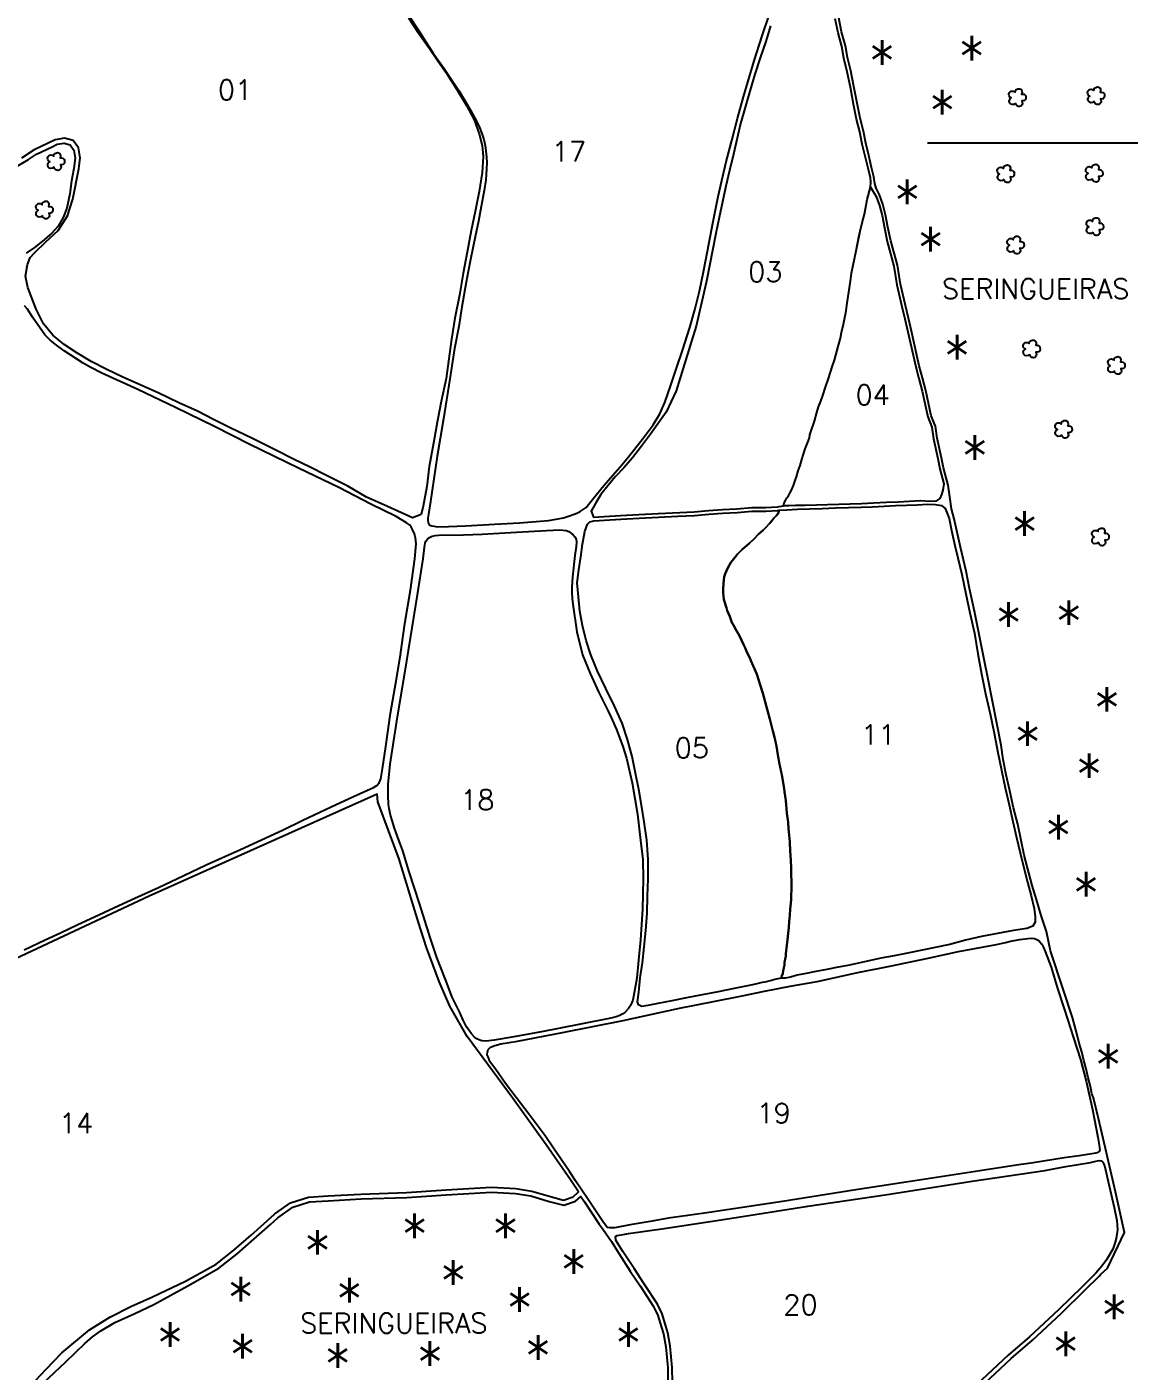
# Model space of a CAD drawing. Extents: x 755862 to 758487, y 7817271 to 7820983.
# Drawn here: x 756760 to 757657, y 7818800 to 7819894 of the extents above; entities that cross this region are included whole.
import ezdxf
from ezdxf.enums import TextEntityAlignment as Align

# ---------------------------------------------------------------- set-up
doc = ezdxf.new("R2010")
doc.units = 0
doc.header["$MEASUREMENT"] = 0
doc.linetypes.add('CONTINUO', pattern=[0])
for name, color, linetype in [('0114000282', 1, 'Continuous'), ('0114000282014', 5, 'Continuous'), ('0114000282017', 5, 'Continuous'), ('0114000282018', 5, 'Continuous'), ('0114000282019', 5, 'Continuous'), ('_SIMBOLO ARVORE', 118, 'Continuous'), ('_SIMBOLO SERINGUEIRAS', 118, 'Continuous'), ('MALHA', 8, 'Continuous'), ('TEXTO', 7, 'Continuous'), ('TEXTO_NUN_TAL', 7, 'Continuous')]:
    doc.layers.add(name, color=color, linetype=linetype)
for name, color, linetype, lineweight in [('0114000282001', 5, 'Continuous', 25), ('0114000282003', 5, 'Continuous', 25), ('0114000282004', 5, 'Continuous', 25), ('0114000282005', 5, 'Continuous', 25), ('0114000282006', 5, 'Continuous', 25), ('0114000282011', 5, 'Continuous', 25), ('0114000282020', 5, 'Continuous', 25), ('TEXTO_DIVERSOS', 7, 'Continuous', 5)]:
    doc.layers.add(name, color=color, linetype=linetype, lineweight=lineweight)
doc.styles.add('Simplex', font='simplex.shx')

msp = doc.modelspace()

# ---------------------------------------------------------------- linework, layer by layer
at = {"layer": '0114000282'}
for points in [[(757535.1, 7818786.3), (757560.7, 7818810.5), (757578.2, 7818825.3), (757601.8, 7818847.4), (757621, 7818866.3), (757632.4, 7818877.4), (757633.7, 7818879), (757639.3, 7818884.1), (757653.1, 7818912.9), (757645.8, 7818946.1), (757638.4, 7818978), (757631.9, 7819005.8), (757627.7, 7819022.5), (757626.4, 7819025.8), (757625.3, 7819031.8), (757623.5, 7819038.9), (757621.8, 7819046.1), (757620, 7819053), (757618.3, 7819060.1), (757616.1, 7819067.2), (757614.5, 7819073.9), (757612.7, 7819081), (757610.6, 7819087.9), (757603, 7819111.1), (757592.9, 7819142.4), (757589.5, 7819157.9), (757585.2, 7819170.9), (757581.4, 7819184.1), (757578, 7819195.4), (757571.4, 7819220.2), (757568.8, 7819232.1), (757566.2, 7819245.5), (757562.7, 7819258.7), (757559.7, 7819272.4), (757556.6, 7819285.6), (757554.2, 7819297.9), (757552.5, 7819309.6), (757542, 7819363.4), (757538.8, 7819379.3), (757531, 7819418.8), (757526.9, 7819437.3), (757524.2, 7819451.4), (757519.5, 7819470.9), (757514.5, 7819494), (757514.5, 7819494), (757512.2, 7819502.1), (757510.8, 7819511.7), (757510.8, 7819511.7), (757509.5, 7819521.4), (757507.8, 7819527.3), (757505.6, 7819535.3), (757504, 7819543.5), (757500.6, 7819559.6), (757499.2, 7819569.3), (757495.7, 7819577.8), (757491.2, 7819598.4), (757488.6, 7819608.7), (757486, 7819618.3), (757479.6, 7819646.7), (757477.2, 7819657.3), (757474.7, 7819667.4), (757470.6, 7819684.8), (757468.2, 7819700.2), (757462.8, 7819720.2), (757460.5, 7819731.2), (757458.6, 7819741.4), (757456.4, 7819749.9), (757453.5, 7819757.5), (757450.8, 7819763), (757449.8, 7819766.9), (757449.1, 7819772.1), (757447.2, 7819779.9), (757444.8, 7819789.7), (757442.5, 7819799.5), (757440.5, 7819809.5), (757438, 7819819.9), (757435.4, 7819832.1), (757432.8, 7819845.8), (757430.3, 7819858.5), (757427.6, 7819869.4), (757425.9, 7819878.9), (757422.8, 7819890.2), (757420.4, 7819901.6)], [(756751.8, 7819780.9), (756760.9, 7819786.3), (756767.6, 7819790.7), (756780.3, 7819796.6), (756784.4, 7819798.7), (756790, 7819799.6), (756794.9, 7819798.3), (756798, 7819794), (756798, 7819794), (756798.9, 7819787.4), (756797.9, 7819778.9), (756795.9, 7819769), (756794.5, 7819758.5), (756792.1, 7819746.6), (756789.1, 7819739.2), (756785.2, 7819732.1), (756779.6, 7819726.1), (756772.4, 7819719.9), (756765.9, 7819714.8), (756759.2, 7819710.1)], [(756773.4, 7818790.9), (756791, 7818807.5), (756799.4, 7818815.7), (756806.7, 7818822.7), (756813.2, 7818828.2), (756819.8, 7818833), (756831.2, 7818839.9), (756847.5, 7818847.2), (756862.9, 7818854.3), (756890.6, 7818869.7), (756915.9, 7818883.9), (756930.8, 7818895.6), (756958, 7818919.5), (756964, 7818924.9), (756976.2, 7818933.7), (756989.7, 7818937.9), (757005, 7818938.8), (757031.8, 7818940.3), (757068.8, 7818941.5), (757101, 7818943.8), (757137.7, 7818945.9), (757157.3, 7818944.9), (757169.7, 7818942.9), (757184.7, 7818938.3), (757196.7, 7818935.3), (757206.3, 7818938.6), (757210.5, 7818942.4), (757213.5, 7818938), (757225.4, 7818919.9), (757228.8, 7818915.4), (757235.6, 7818905.6), (757237.6, 7818902.1), (757241.7, 7818895.6), (757250.8, 7818881.6), (757258.9, 7818869.5), (757269.7, 7818852.9), (757273.2, 7818845.6), (757276.2, 7818835.7), (757277.7, 7818830.5), (757279.6, 7818820), (757281.2, 7818802.9), (757281.4, 7818791)]]:
    msp.add_lwpolyline(points, dxfattribs=at)
at = {"layer": '0114000282001', "flags": 128}
msp.add_lwpolyline([(757070.3, 7819901.6), (757077.2, 7819890.7), (757087.4, 7819876.6), (757094.1, 7819866.7), (757101.1, 7819856.5), (757109.5, 7819843.4), (757117.5, 7819830.3), (757123.6, 7819818.6), (757127.9, 7819807.2), (757130.3, 7819797.8), (757131.1, 7819788.8), (757130.2, 7819775.8), (757127.7, 7819760.2), (757124.6, 7819744.1), (757121.4, 7819728.6), (757117.9, 7819711), (757114.8, 7819693.9), (757111.9, 7819675.8), (757108, 7819657.1), (757105.2, 7819640), (757102.9, 7819622.1), (757100.9, 7819608), (757096.9, 7819589.3), (757094, 7819573.8), (757090.7, 7819555.4), (757087.2, 7819536.5), (757085.1, 7819520.1), (757082.3, 7819504.2), (757080.7, 7819497.4), (757073.4, 7819494.7), (757064.6, 7819498.7), (757050.2, 7819505.2), (757036.2, 7819511.6), (757020.8, 7819520.5), (757003.1, 7819529.4), (756990.1, 7819535.8), (756977.1, 7819542.1), (756961.1, 7819550.4), (756943.3, 7819559.2), (756925.1, 7819568), (756911.5, 7819574.8), (756898.4, 7819581.4), (756883.2, 7819588.4), (756866.6, 7819596.3), (756837.7, 7819609.2), (756824.6, 7819615.3), (756812, 7819622), (756800.4, 7819628.9), (756790, 7819635.8), (756780.7, 7819643.3), (756773.3, 7819652.6), (756767.3, 7819664.5), (756760.5, 7819682.1), (756758.6, 7819691.3), (756760.3, 7819700.9), (756762.4, 7819706.6), (756766, 7819710.6), (756775, 7819719.2), (756785.2, 7819728.6), (756792.7, 7819740.5), (756797, 7819754.1), (756802, 7819778.7), (756802.9, 7819787.6), (756801.7, 7819795.8), (756797.4, 7819801.7), (756790.2, 7819803.8), (756782.8, 7819802.4), (756765.6, 7819794.1), (756755.2, 7819787.5)], dxfattribs=at)
at = {"layer": '0114000282003'}
msp.add_lwpolyline([(757365, 7819895.2), (757361, 7819882.5), (757356.5, 7819869.2), (757352.2, 7819855.7), (757348.1, 7819842), (757340.6, 7819815.7), (757334.8, 7819790.6), (757331.5, 7819777.5), (757328.5, 7819764.6), (757323, 7819739.2), (757320.4, 7819726.2), (757312.9, 7819687.2), (757304.4, 7819650.7), (757300.5, 7819638.4), (757288, 7819598.1), (757280, 7819580.8), (757267.2, 7819562.7), (757259.8, 7819553.1), (757252.6, 7819543.5), (757245.5, 7819535.5), (757238.6, 7819528.1), (757232.5, 7819520.7), (757226.9, 7819513.7), (757222.6, 7819506.8), (757218.8, 7819500), (757220.7, 7819495.1), (757229.6, 7819495.8), (757242.8, 7819496.6), (757257.7, 7819497.5), (757273.5, 7819498.3), (757302.8, 7819499.7), (757314.4, 7819500.6), (757325.7, 7819501.5), (757337.6, 7819502.1), (757349.7, 7819503), (757361.1, 7819503.2), (757370.3, 7819503.7), (757375.4, 7819504.4), (757375.9, 7819506.8), (757377.1, 7819508.8), (757378.2, 7819511), (757379.5, 7819512.5), (757380.7, 7819514.7), (757381.7, 7819516.7), (757383.6, 7819521), (757385.3, 7819525.8), (757386.1, 7819528.1), (757387.4, 7819532.9), (757389, 7819537.4), (757390.3, 7819542.1), (757391.8, 7819546.6), (757393.2, 7819550.9), (757395.8, 7819557.7), (757396.6, 7819559.9), (757397, 7819562.2), (757397.6, 7819564.6), (757400.6, 7819573.5), (757402.6, 7819580.4), (757403.9, 7819584.9), (757405.9, 7819589.6), (757407.6, 7819594.2), (757409.7, 7819601), (757412, 7819608.2), (757415.3, 7819618.5), (757416.9, 7819623), (757420, 7819634.2), (757421.9, 7819640.8), (757422.8, 7819645.5), (757424.4, 7819652.3), (757425.8, 7819659.2), (757426.1, 7819661.6), (757427.5, 7819671.3), (757430, 7819687.2), (757430.9, 7819693.9), (757432.2, 7819700.4), (757434.6, 7819712), (757437.9, 7819728), (757439.5, 7819734.9), (757441.3, 7819741.9), (757442.7, 7819749.1), (757443.6, 7819753.9), (757446.4, 7819763.7), (757446.6, 7819768.1), (757446.2, 7819771.5), (757444.3, 7819779.2), (757441.9, 7819789), (757439.6, 7819798.8), (757437.6, 7819808.8), (757435, 7819819.2), (757432.5, 7819831.5), (757429.9, 7819845.3), (757427.4, 7819857.8), (757424.7, 7819868.8), (757423, 7819878.2), (757419.9, 7819889.5), (757417.5, 7819900.8)], dxfattribs=at)
at = {"layer": '0114000282004'}
msp.add_lwpolyline([(757446.4, 7819763.7), (757450.8, 7819756.3), (757453.6, 7819749), (757455.7, 7819740.7), (757457.6, 7819730.6), (757459.9, 7819719.5), (757465.2, 7819699.5), (757467.6, 7819684.3), (757471.8, 7819666.7), (757474.3, 7819656.6), (757476.7, 7819646.1), (757483.1, 7819617.6), (757485.7, 7819608), (757488.3, 7819597.7), (757492.9, 7819576.9), (757496.3, 7819568.5), (757497.6, 7819559.1), (757501.1, 7819542.9), (757502.7, 7819534.6), (757504.9, 7819526.5), (757506.1, 7819522.3), (757505.2, 7819517.3), (757504, 7819513.6), (757502.7, 7819510.5), (757499.4, 7819508.2), (757494.4, 7819508), (757487.1, 7819508.4), (757477.8, 7819507.9), (757468.9, 7819507.5), (757459.2, 7819507.2), (757448.8, 7819506.5), (757439, 7819506.2), (757420.5, 7819505.5), (757411.3, 7819505.4), (757402.2, 7819505.1), (757393, 7819504.8), (757385.2, 7819504.6), (757379.7, 7819504.4), (757375.4, 7819504.4), (757375.9, 7819506.8), (757377.1, 7819508.8), (757378.2, 7819511), (757379.5, 7819512.5), (757380.7, 7819514.7), (757381.7, 7819516.7), (757383.6, 7819521), (757385.3, 7819525.8), (757386.1, 7819528.1), (757387.4, 7819532.9), (757389, 7819537.4), (757390.3, 7819542.1), (757391.8, 7819546.6), (757393.2, 7819550.9), (757395.8, 7819557.7), (757396.6, 7819559.9), (757397, 7819562.2), (757397.6, 7819564.6), (757400.6, 7819573.5), (757402.6, 7819580.4), (757403.9, 7819584.9), (757405.9, 7819589.6), (757407.6, 7819594.2), (757409.7, 7819601), (757412, 7819608.2), (757415.3, 7819618.5), (757416.9, 7819623), (757420, 7819634.2), (757421.9, 7819640.8), (757422.8, 7819645.5), (757424.4, 7819652.3), (757425.8, 7819659.2), (757426.1, 7819661.6), (757427.5, 7819671.3), (757428.6, 7819678.3), (757430, 7819687.2), (757430.9, 7819693.9), (757432.2, 7819700.4), (757434.6, 7819712), (757436.9, 7819723.3), (757437.9, 7819728), (757439.5, 7819734.9), (757441.3, 7819741.9), (757442.7, 7819749.1), (757443.6, 7819753.9)], close=True, dxfattribs=at)
at = {"layer": '0114000282005', "flags": 128}
msp.add_lwpolyline([(757257.7, 7819108.7), (757258.9, 7819120.4), (757260.8, 7819132.6), (757262.1, 7819145.4), (757263.3, 7819158.9), (757264.4, 7819172.9), (757264.7, 7819186.8), (757265.4, 7819201), (757265.2, 7819216.7), (757264.2, 7819232.3), (757262.2, 7819247.2), (757260, 7819260.9), (757257.8, 7819273.7), (757255.1, 7819286.8), (757252.2, 7819300.5), (757248.5, 7819314.2), (757244.2, 7819327.7), (757237.9, 7819341.3), (757230.9, 7819355.7), (757224.1, 7819370), (757218.7, 7819383.3), (757214.9, 7819394.9), (757212, 7819407.1), (757209.8, 7819418.8), (757208.5, 7819430.5), (757207.6, 7819441.7), (757209, 7819452.5), (757210.4, 7819463), (757211.9, 7819473.3), (757213.7, 7819483.6), (757216, 7819489.4), (757217.9, 7819491.4), (757221.2, 7819492.2), (757229.8, 7819492.8), (757243, 7819493.6), (757257.9, 7819494.5), (757273.7, 7819495.3), (757289.4, 7819496), (757303, 7819496.7), (757314.7, 7819497.6), (757325.9, 7819498.5), (757337.8, 7819499.1), (757349.8, 7819500), (757361.2, 7819500.2), (757370.5, 7819500.7), (757372, 7819500.8), (757372, 7819500.7), (757371.6, 7819500.1), (757371, 7819498.2), (757369.4, 7819496.2), (757367.6, 7819494.3), (757366, 7819492.2), (757364.3, 7819490.4), (757360.7, 7819486.6), (757359, 7819484.7), (757355.2, 7819481.4), (757351.7, 7819477.6), (757347.7, 7819474.1), (757341.7, 7819469), (757339.8, 7819467.1), (757338, 7819465), (757332.7, 7819458.4), (757330.3, 7819454.1), (757328, 7819449.2), (757327.3, 7819446.7), (757326.6, 7819441.4), (757326.3, 7819436.3), (757326.3, 7819433.7), (757326.9, 7819428.3), (757329.1, 7819421.4), (757329.6, 7819419.2), (757330.7, 7819416.8), (757331.7, 7819414.4), (757333.5, 7819409.6), (757334.8, 7819407.4), (757337, 7819403.2), (757339.4, 7819399.1), (757341.5, 7819394.6), (757343.3, 7819391), (757344.3, 7819388.9), (757346, 7819384.8), (757348.1, 7819380.8), (757348.9, 7819378.5), (757350.9, 7819374.2), (757353.7, 7819367.5), (757356.5, 7819358.7), (757358.6, 7819352.1), (757364.3, 7819330.8), (757366.7, 7819321.2), (757368.1, 7819316.2), (757369.8, 7819308.9), (757370.9, 7819301.8), (757372.3, 7819294.2), (757372.8, 7819291.8), (757374.4, 7819284.2), (757375.2, 7819279), (757376.1, 7819274.4), (757376.2, 7819271.8), (757377.3, 7819264.6), (757378.3, 7819254.4), (757379.2, 7819247), (757379.6, 7819241.9), (757379.9, 7819239.1), (757380.1, 7819236.3), (757380.6, 7819231.1), (757380.9, 7819223.1), (757381.2, 7819220.5), (757381.4, 7819215.3), (757381.6, 7819210.3), (757381.8, 7819205.2), (757381.8, 7819202.8), (757381.9, 7819200.4), (757382, 7819195.6), (757382, 7819193.4), (757381.8, 7819186.1), (757381.7, 7819183.7), (757381.3, 7819178.5), (757381, 7819176.1), (757380.7, 7819171.2), (757380.3, 7819168.6), (757380.1, 7819166.1), (757379.7, 7819161.2), (757379.6, 7819158.8), (757379.2, 7819156.3), (757378.9, 7819153.9), (757378.6, 7819151.5), (757378.2, 7819147), (757378, 7819144.5), (757377.7, 7819142.2), (757377.3, 7819139.8), (757377.3, 7819137.8), (757376.9, 7819135.4), (757376.4, 7819132.9), (757376.2, 7819130.9), (757375.8, 7819128.4), (757375.2, 7819125.9), (757374.8, 7819123.8), (757374, 7819121.9), (757373.9, 7819120.9), (757373.8, 7819120.1), (757372.1, 7819119.7), (757369.4, 7819119.1), (757365.6, 7819118.2), (757360.2, 7819116.9), (757358.1, 7819116.4), (757352.8, 7819115.2), (757348.9, 7819114.4), (757335.4, 7819111.5), (757322.2, 7819109), (757309.2, 7819106.5), (757296.6, 7819104), (757284.5, 7819101.6), (757273.1, 7819099.3), (757265, 7819097.7), (757260.2, 7819097.1), (757257.4, 7819098.3), (757256.7, 7819100.8)], close=True, dxfattribs=at)
at = {"layer": '0114000282006', "linetype": 'ByBlock'}
msp.add_lwpolyline([(756757.4, 7819143.1), (756774.5, 7819151.2), (756786.9, 7819157), (756801, 7819163.6), (756818.2, 7819171.5), (756834.5, 7819179.1), (756847.5, 7819185.1), (756866.7, 7819193.7), (756887.3, 7819203.6), (756905.7, 7819212.4), (756933.5, 7819224.8), (756950.7, 7819232.7), (756967.6, 7819240.4), (756984.3, 7819248.7), (757007.4, 7819259.6), (757025.4, 7819267.9), (757041.7, 7819275.3), (757044.4, 7819276.9), (757046.3, 7819279), (757047.8, 7819282.2), (757049.1, 7819290.3), (757051.8, 7819308.7), (757055.7, 7819335.7), (757059.9, 7819360.5), (757063.4, 7819381.3), (757067.4, 7819408.8), (757071.9, 7819435.7), (757075.3, 7819461.3), (757076.5, 7819473.6), (757076, 7819478.5), (757075.2, 7819481.8), (757073.5, 7819485.3), (757072.3, 7819487.4), (757071, 7819488.9), (757068.5, 7819490.5), (757060.1, 7819495.7), (757039.6, 7819505.9), (757013.5, 7819519.5), (756980.8, 7819535.1), (756941.2, 7819554.4), (756912.5, 7819569), (756880.6, 7819584.5), (756850, 7819599.2), (756820.7, 7819612.4), (756811.2, 7819617.3), (756805.5, 7819620.6), (756800.1, 7819624), (756790, 7819630.7), (756783.7, 7819635.1), (756778.6, 7819639.2), (756774.4, 7819643.7), (756764.3, 7819658), (756760.1, 7819664.4), (756757.6, 7819667.3)], dxfattribs=at)
at = {"layer": '0114000282011'}
msp.add_lwpolyline([(757373.8, 7819120.1), (757373.9, 7819120.9), (757374, 7819121.9), (757374.8, 7819123.8), (757375.2, 7819125.9), (757375.8, 7819128.4), (757376.2, 7819130.9), (757376.4, 7819132.9), (757376.9, 7819135.4), (757377.3, 7819137.8), (757377.3, 7819139.8), (757377.7, 7819142.2), (757378, 7819144.5), (757378.2, 7819147), (757378.6, 7819151.5), (757378.9, 7819153.9), (757379.2, 7819156.3), (757379.6, 7819158.8), (757379.7, 7819161.2), (757380.1, 7819166.1), (757380.3, 7819168.6), (757380.7, 7819171.2), (757381, 7819176.1), (757381.3, 7819178.5), (757381.7, 7819183.7), (757381.8, 7819186.1), (757382, 7819193.4), (757382, 7819195.6), (757381.9, 7819200.4), (757381.8, 7819202.8), (757381.8, 7819205.2), (757381.6, 7819210.3), (757381.4, 7819215.3), (757381.2, 7819220.5), (757380.9, 7819223.1), (757380.6, 7819231.1), (757380.1, 7819236.3), (757379.9, 7819239.1), (757379.6, 7819241.9), (757379.2, 7819247), (757378.3, 7819254.4), (757377.3, 7819264.6), (757376.2, 7819271.8), (757376.1, 7819274.4), (757375.2, 7819279), (757374.4, 7819284.2), (757372.8, 7819291.8), (757372.3, 7819294.2), (757370.9, 7819301.8), (757369.8, 7819308.9), (757368.1, 7819316.2), (757366.7, 7819321.2), (757364.3, 7819330.8), (757358.6, 7819352.1), (757356.5, 7819358.7), (757353.7, 7819367.5), (757350.9, 7819374.2), (757348.9, 7819378.5), (757348.1, 7819380.8), (757346, 7819384.8), (757344.3, 7819388.9), (757343.3, 7819391), (757341.5, 7819394.6), (757339.4, 7819399.1), (757337, 7819403.2), (757334.8, 7819407.4), (757333.5, 7819409.6), (757331.7, 7819414.4), (757330.7, 7819416.8), (757329.6, 7819419.2), (757329.1, 7819421.4), (757326.9, 7819428.3), (757326.3, 7819433.7), (757326.3, 7819436.3), (757326.6, 7819441.4), (757327.3, 7819446.7), (757328, 7819449.2), (757330.3, 7819454.1), (757332.7, 7819458.4), (757338, 7819465), (757339.8, 7819467.1), (757341.7, 7819469), (757347.7, 7819474.1), (757351.7, 7819477.6), (757355.2, 7819481.4), (757359, 7819484.7), (757360.7, 7819486.6), (757364.3, 7819490.4), (757366, 7819492.2), (757367.6, 7819494.3), (757369.4, 7819496.2), (757371, 7819498.2), (757371.6, 7819500.1), (757372, 7819500.7), (757372, 7819500.8), (757378.3, 7819501.2), (757386.9, 7819501.7), (757396.7, 7819502), (757407, 7819502.4), (757417.7, 7819502.7), (757428.5, 7819503.1), (757438.7, 7819503.4), (757447.7, 7819503.7), (757457.3, 7819504.2), (757466.7, 7819504.6), (757475.5, 7819504.9), (757484.4, 7819505.4), (757492.7, 7819505.8), (757499.3, 7819505.5), (757504.1, 7819504.6), (757507, 7819502.2), (757508.5, 7819499), (757510.2, 7819494.1), (757512.3, 7819484.5), (757515, 7819472.3), (757517.5, 7819462.2), (757520.6, 7819448.7), (757523.8, 7819432.8), (757527.2, 7819417.5), (757530.8, 7819400.8), (757533.7, 7819384.1), (757536.7, 7819367.6), (757540, 7819351.4), (757543.8, 7819335.2), (757546.9, 7819319.3), (757549.9, 7819303.8), (757553, 7819289.2), (757556, 7819275), (757559.1, 7819261.1), (757562.2, 7819247.5), (757565.2, 7819234.6), (757568.2, 7819221.9), (757571.2, 7819209.7), (757574.1, 7819198.2), (757577, 7819187), (757579.4, 7819176.6), (757580.4, 7819170), (757580.2, 7819165.7), (757578.5, 7819162.3), (757573.5, 7819160.5), (757562.8, 7819158.8), (757536.7, 7819153.9), (757523.5, 7819150.9), (757510.8, 7819147.5), (757488.3, 7819142.7), (757476.5, 7819140.3), (757465.5, 7819138.3), (757454.8, 7819136.2), (757443.8, 7819133.9), (757434.1, 7819131.6), (757427.7, 7819130.4), (757419.9, 7819129), (757410.7, 7819127), (757401.8, 7819125.4), (757393.8, 7819123.9), (757386.6, 7819122.5), (757381.2, 7819120.8), (757376.9, 7819120)], close=True, dxfattribs=at)
at = {"layer": '0114000282014'}
msp.add_lwpolyline([(756762.8, 7818788.4), (756775.2, 7818801.5), (756788.2, 7818815.2), (756810.5, 7818833.7), (756827.1, 7818844.2), (756844.3, 7818852.8), (756861.9, 7818860.7), (756888.7, 7818873.3), (756913.7, 7818887.2), (756928.2, 7818898.7), (756942.1, 7818910.9), (756955.3, 7818922.5), (756961.5, 7818928.1), (756974.3, 7818937.3), (756989, 7818941.8), (757004.8, 7818942.8), (757031.6, 7818944.3), (757068.6, 7818945.5), (757100.8, 7818947.8), (757137.7, 7818949.9), (757157.7, 7818948.9), (757170.6, 7818946.8), (757185.8, 7818942.2), (757196.5, 7818939.4), (757204.2, 7818942.1), (757208.7, 7818946.2), (757208.7, 7818946.2), (757202.2, 7818956), (757182.3, 7818984.5), (757155.5, 7819021.8), (757118.1, 7819072.6), (757103.8, 7819097.2), (757095.1, 7819117.4), (757084.8, 7819145), (757078.4, 7819165.3), (757062.7, 7819216.9), (757045.4, 7819263.6), (757044.8, 7819269.7), (756859.3, 7819186.8), (756685.2, 7819105.4)], dxfattribs=at)
at = {"layer": '0114000282017'}
msp.add_lwpolyline([(757068, 7819907.1), (757079.8, 7819889.4), (757084.4, 7819882), (757090.4, 7819873), (757099.2, 7819860.4), (757111.2, 7819842.5), (757120.6, 7819826.6), (757125.8, 7819817), (757128, 7819812.4), (757129.9, 7819807.6), (757131.5, 7819802.6), (757132.6, 7819797.7), (757133.3, 7819793), (757133.7, 7819788.3), (757133.9, 7819783.6), (757133.8, 7819778.8), (757133.6, 7819774.2), (757133.2, 7819769.7), (757131.9, 7819761), (757129.5, 7819748.1), (757127.3, 7819736.2), (757124.5, 7819723.5), (757120.7, 7819704.9), (757118.8, 7819695.1), (757117.2, 7819686.6), (757113.6, 7819666.3), (757111.3, 7819650.4), (757107.8, 7819632.6), (757104, 7819607.9), (757098.7, 7819575.3), (757093.6, 7819544.9), (757088.1, 7819508.1), (757086.6, 7819497.8), (757086, 7819494.4), (757085.9, 7819492.8), (757086.3, 7819490.5), (757087.2, 7819489.1), (757089.3, 7819488.1), (757091.1, 7819487.8), (757093.6, 7819487.4), (757102.8, 7819487.5), (757116.8, 7819488.1), (757140.3, 7819489.4), (757160.7, 7819490.6), (757177.4, 7819491.9), (757184.1, 7819492.6), (757190.4, 7819493.5), (757196.4, 7819494.8), (757202.1, 7819496.5), (757207.3, 7819498.6), (757209.9, 7819499.9), (757212.5, 7819501.4), (757214.8, 7819503.2), (757216.8, 7819505.6), (757221, 7819511.1), (757227.8, 7819519.5), (757234.6, 7819527.3), (757242.5, 7819536.3), (757248, 7819542.8), (757253.4, 7819549.4), (757261.3, 7819559.6), (757269.4, 7819570.5), (757274.7, 7819579.3), (757278.8, 7819588.5), (757283.5, 7819601.8), (757288.5, 7819616.5), (757293.4, 7819631), (757299.2, 7819649.6), (757303.3, 7819664.1), (757307, 7819679.2), (757310.3, 7819694.9), (757313.5, 7819711.8), (757318, 7819734.5), (757322.4, 7819756.2), (757326, 7819772.9), (757328.8, 7819784.3), (757333.4, 7819801.7), (757338.1, 7819819.6), (757342.9, 7819837.4), (757346.5, 7819849.3), (757351.6, 7819866.7), (757358.2, 7819886.9), (757364, 7819904.6)], dxfattribs=at)
at = {"layer": '0114000282018'}
msp.add_lwpolyline([(757053.8, 7819277.7), (757055.4, 7819294.2), (757060.8, 7819329.1), (757068.9, 7819378.3), (757077.7, 7819431.9), (757082.1, 7819461.4), (757083.4, 7819470.8), (757083.8, 7819474.1), (757084.4, 7819475.8), (757085.7, 7819477.4), (757087.4, 7819478.8), (757089.5, 7819479.8), (757092, 7819480.4), (757094.9, 7819480.6), (757115.1, 7819480.8), (757130.2, 7819481.4), (757158.1, 7819483), (757182.7, 7819484.3), (757193.5, 7819484.8), (757198.6, 7819484.5), (757200.7, 7819483.7), (757204.4, 7819480.9), (757205.7, 7819479.3), (757206.6, 7819477.4), (757207, 7819474.8), (757206.7, 7819471.4), (757205.7, 7819464), (757203.7, 7819446.8), (757203.2, 7819438.3), (757203.3, 7819433.8), (757203.5, 7819429.1), (757203.9, 7819424.3), (757207.3, 7819401.9), (757211.9, 7819383.2), (757218.1, 7819368), (757225, 7819353), (757232.7, 7819337.4), (757235.1, 7819332.3), (757237.4, 7819327.3), (757239.5, 7819322.5), (757244.8, 7819308.6), (757247.6, 7819299.1), (757252.3, 7819278.9), (757256.6, 7819253.6), (757259.2, 7819232.1), (757261, 7819216.5), (757261.3, 7819200.8), (757260.6, 7819176.1), (757259.2, 7819151.1), (757257.5, 7819134.7), (757256, 7819120), (757252.9, 7819102.2), (757250.9, 7819097.7), (757249.4, 7819095.4), (757246.4, 7819092.2), (757244.8, 7819090.9), (757242.4, 7819089.7), (757239.2, 7819088.6), (757235, 7819087.6), (757210.2, 7819082.5), (757178.6, 7819076.3), (757155.9, 7819072.2), (757139.9, 7819069.5), (757133.4, 7819068.8), (757130, 7819069.1), (757128.2, 7819069.6), (757126, 7819070.7), (757123.9, 7819072.1), (757121.6, 7819074.6), (757117.6, 7819080.4), (757114.7, 7819085.9), (757112.1, 7819092.2), (757105.8, 7819104.6), (757100.3, 7819119), (757093.2, 7819136.8), (757088.1, 7819152.4), (757079.2, 7819180.9), (757070.7, 7819206.5), (757065.7, 7819223.7), (757061.3, 7819235.2), (757058.8, 7819242), (757056.9, 7819248.3), (757055.7, 7819252.8), (757054.5, 7819258.1), (757054.1, 7819261.3), (757053.6, 7819268.7)], close=True, dxfattribs=at)
at = {"layer": '0114000282019'}
msp.add_lwpolyline([(757135.2, 7819061.9), (757137.1, 7819063.9), (757140.5, 7819065.3), (757145.5, 7819066.5), (757158.9, 7819068.7), (757195.6, 7819075.8), (757244.9, 7819085.6), (757290.7, 7819095.6), (757318.4, 7819101), (757341.8, 7819105.6), (757360.1, 7819109.4), (757380.9, 7819113.4), (757402.9, 7819117.2), (757436.1, 7819124.6), (757462, 7819129.7), (757493.2, 7819136.4), (757518, 7819141.6), (757548.8, 7819147.5), (757556.1, 7819149.1), (757560.1, 7819150.1), (757567.9, 7819151.5), (757574.4, 7819152.3), (757577.2, 7819152.5), (757579.8, 7819152.3), (757582.3, 7819151.2), (757583.9, 7819149.9), (757585.6, 7819147.8), (757587.1, 7819145), (757588.5, 7819141.7), (757593.2, 7819129), (757598.4, 7819111.7), (757604.1, 7819094.2), (757611.6, 7819071.4), (757617.2, 7819053.8), (757621.7, 7819036.3), (757627.1, 7819013.1), (757631.4, 7818990.6), (757632.5, 7818984.2), (757632.8, 7818981.9), (757632.9, 7818980.4), (757632.3, 7818979), (757631.5, 7818978.2), (757629.7, 7818977.6), (757626.4, 7818977.1), (757616.1, 7818975.5), (757604, 7818973.9), (757578.7, 7818969.8), (757565.1, 7818967.7), (757535.2, 7818963.2), (757496.4, 7818957.2), (757434.3, 7818947.8), (757374.6, 7818938.3), (757315, 7818929.4), (757299.6, 7818927.1), (757281.8, 7818924.6), (757266.9, 7818922), (757250.8, 7818919.2), (757238.1, 7818916.8), (757234, 7818916.7), (757232.5, 7818917.2), (757231.3, 7818918), (757228.4, 7818922), (757216.6, 7818940), (757206.1, 7818955.1), (757201.2, 7818962.8), (757188.2, 7818981.6), (757181.5, 7818991.7), (757168.5, 7819009), (757158, 7819022.8), (757149.3, 7819034.4), (757141.3, 7819045.6), (757136.3, 7819052.6), (757135.7, 7819054.6), (757135, 7819056), (757134.3, 7819057.6), (757134.5, 7819059.8)], close=True, dxfattribs=at)
at = {"layer": '0114000282020'}
msp.add_lwpolyline([(757285, 7818791), (757284.8, 7818803.1), (757283.2, 7818820.5), (757281.3, 7818831.3), (757279.7, 7818836.7), (757276.6, 7818846.9), (757272.9, 7818854.7), (757261.9, 7818871.5), (757253.9, 7818883.7), (757244.8, 7818897.6), (757240.7, 7818904), (757239.1, 7818906.8), (757238.7, 7818909.9), (757240.1, 7818910.5), (757241.8, 7818910.9), (757244.9, 7818911.3), (757249.4, 7818912.1), (757278.4, 7818916.3), (757328.2, 7818923.8), (757395.4, 7818934.5), (757458.3, 7818943.6), (757529.1, 7818954.8), (757588.2, 7818963.5), (757605.4, 7818966.7), (757625.4, 7818970), (757628.7, 7818970.7), (757631, 7818971.3), (757632.5, 7818971.5), (757633.9, 7818971.3), (757635.3, 7818970.2), (757636.2, 7818968.7), (757636.9, 7818966.6), (757638.8, 7818958.1), (757644.6, 7818933.4), (757646.8, 7818922.7), (757647.1, 7818919.1), (757647.2, 7818915.3), (757646.9, 7818911.6), (757646.3, 7818908.2), (757645.5, 7818905.1), (757643.6, 7818899.4), (757638.5, 7818890.9), (757634.5, 7818885.6), (757629.7, 7818879.9), (757618.5, 7818868.9), (757599.2, 7818850.1), (757575.8, 7818828.1), (757558.2, 7818813.2), (757532.6, 7818789)], dxfattribs=at)
at = {"layer": '_SIMBOLO ARVORE', "linetype": 'CONTINUO'}
for points in [[(757564.3, 7819832.2, 0), (757563.1, 7819831.2, 0), (757561.5, 7819831, 0), (757560.4, 7819831.4, 0), (757559.6, 7819832.2, 0), (757559.2, 7819833.1, 0), (757559.1, 7819834.4, 0), (757559.6, 7819835.3, 0), (757560, 7819835.9, 0), (757560.9, 7819836.5, 0), (757560.4, 7819836.7, 0), (757559.8, 7819837.2, 0), (757559.1, 7819838.2, 0), (757559, 7819839.5, 0), (757559.5, 7819840.8, 0), (757560, 7819841.3, 0), (757560.9, 7819841.9, 0), (757561.9, 7819842, 0), (757562.7, 7819841.9, 0), (757563.3, 7819841.6, 0), (757564, 7819841, 0), (757564.2, 7819842.1, 0), (757564.4, 7819842.6, 0), (757564.9, 7819843.2, 0), (757565.6, 7819843.5, 0), (757566.3, 7819843.8, 0), (757567.2, 7819843.9, 0), (757567.9, 7819843.8, 0), (757568.6, 7819843.5, 0), (757569.1, 7819843, 0), (757569.5, 7819842.2, 0), (757569.6, 7819841.2, 0), (757569.3, 7819839.6, 0), (757570.4, 7819839.6, 0), (757571.3, 7819839.4, 0), (757572.2, 7819838.7, 0), (757572.7, 7819838.2, 0), (757572.8, 7819835.9, 0), (757572.3, 7819834.9, 0), (757571.6, 7819834.3, 0), (757570.4, 7819834, 0), (757569.4, 7819834.1, 0), (757570, 7819832, 0), (757569.7, 7819831.1, 0), (757569.1, 7819830.3, 0), (757568.4, 7819829.7, 0), (757567.5, 7819829.5, 0), (757566.6, 7819829.6, 0), (757565.9, 7819829.8, 0), (757565.1, 7819830.5, 0), (757564.5, 7819831.3, 0), (757564.4, 7819832.3, 0)], [(757628.3, 7819833.7, 0), (757627.1, 7819832.7, 0), (757625.5, 7819832.5, 0), (757624.4, 7819832.9, 0), (757623.6, 7819833.7, 0), (757623.2, 7819834.6, 0), (757623.1, 7819835.9, 0), (757623.6, 7819836.8, 0), (757624, 7819837.4, 0), (757624.9, 7819838, 0), (757624.4, 7819838.2, 0), (757623.8, 7819838.7, 0), (757623.1, 7819839.7, 0), (757623, 7819841, 0), (757623.5, 7819842.3, 0), (757624, 7819842.8, 0), (757624.9, 7819843.4, 0), (757625.9, 7819843.5, 0), (757626.7, 7819843.4, 0), (757627.3, 7819843.1, 0), (757628, 7819842.5, 0), (757628.2, 7819843.6, 0), (757628.4, 7819844.1, 0), (757628.9, 7819844.7, 0), (757629.6, 7819845, 0), (757630.3, 7819845.3, 0), (757631.2, 7819845.4, 0), (757631.9, 7819845.3, 0), (757632.6, 7819845, 0), (757633.1, 7819844.5, 0), (757633.5, 7819843.7, 0), (757633.6, 7819842.7, 0), (757633.3, 7819841.1, 0), (757634.4, 7819841.1, 0), (757635.3, 7819840.9, 0), (757636.2, 7819840.2, 0), (757636.7, 7819839.7, 0), (757636.8, 7819837.4, 0), (757636.3, 7819836.4, 0), (757635.6, 7819835.8, 0), (757634.4, 7819835.5, 0), (757633.4, 7819835.6, 0), (757634, 7819833.5, 0), (757633.7, 7819832.6, 0), (757633.1, 7819831.8, 0), (757632.4, 7819831.2, 0), (757631.5, 7819831, 0), (757630.6, 7819831.1, 0), (757629.9, 7819831.3, 0), (757629.1, 7819832, 0), (757628.5, 7819832.8, 0), (757628.4, 7819833.8, 0)], [(756781.8, 7819780.2, 0), (756780.6, 7819779.2, 0), (756779, 7819779, 0), (756777.9, 7819779.4, 0), (756777.1, 7819780.2, 0), (756776.7, 7819781.1, 0), (756776.6, 7819782.4, 0), (756777.1, 7819783.3, 0), (756777.5, 7819783.9, 0), (756778.4, 7819784.5, 0), (756777.9, 7819784.7, 0), (756777.3, 7819785.2, 0), (756776.6, 7819786.2, 0), (756776.5, 7819787.5, 0), (756777, 7819788.8, 0), (756777.5, 7819789.3, 0), (756778.4, 7819789.9, 0), (756779.4, 7819790, 0), (756780.2, 7819789.9, 0), (756780.8, 7819789.6, 0), (756781.5, 7819789, 0), (756781.7, 7819790.1, 0), (756781.9, 7819790.6, 0), (756782.4, 7819791.2, 0), (756783.1, 7819791.5, 0), (756783.8, 7819791.8, 0), (756784.7, 7819791.9, 0), (756785.4, 7819791.8, 0), (756786.1, 7819791.5, 0), (756786.6, 7819791, 0), (756787, 7819790.2, 0), (756787.1, 7819789.2, 0), (756786.8, 7819787.6, 0), (756787.9, 7819787.6, 0), (756788.8, 7819787.4, 0), (756789.7, 7819786.7, 0), (756790.2, 7819786.2, 0), (756790.3, 7819783.9, 0), (756789.8, 7819782.9, 0), (756789.1, 7819782.3, 0), (756787.9, 7819782, 0), (756786.9, 7819782.1, 0), (756787.5, 7819780, 0), (756787.2, 7819779.1, 0), (756786.6, 7819778.3, 0), (756785.9, 7819777.7, 0), (756785, 7819777.5, 0), (756784.1, 7819777.6, 0), (756783.4, 7819777.8, 0), (756782.6, 7819778.5, 0), (756782, 7819779.3, 0), (756781.9, 7819780.3, 0)], [(757554.8, 7819770.2, 0), (757553.6, 7819769.2, 0), (757552, 7819769, 0), (757550.9, 7819769.4, 0), (757550.1, 7819770.2, 0), (757549.7, 7819771.1, 0), (757549.6, 7819772.4, 0), (757550.1, 7819773.3, 0), (757550.5, 7819773.9, 0), (757551.4, 7819774.5, 0), (757550.9, 7819774.7, 0), (757550.3, 7819775.2, 0), (757549.6, 7819776.2, 0), (757549.5, 7819777.5, 0), (757550, 7819778.8, 0), (757550.5, 7819779.3, 0), (757551.4, 7819779.9, 0), (757552.4, 7819780, 0), (757553.2, 7819779.9, 0), (757553.8, 7819779.6, 0), (757554.5, 7819779, 0), (757554.7, 7819780.1, 0), (757554.9, 7819780.6, 0), (757555.4, 7819781.2, 0), (757556.1, 7819781.5, 0), (757556.8, 7819781.8, 0), (757557.7, 7819781.9, 0), (757558.4, 7819781.8, 0), (757559.1, 7819781.5, 0), (757559.6, 7819781, 0), (757560, 7819780.2, 0), (757560.1, 7819779.2, 0), (757559.8, 7819777.6, 0), (757560.9, 7819777.6, 0), (757561.8, 7819777.4, 0), (757562.7, 7819776.7, 0), (757563.2, 7819776.2, 0), (757563.3, 7819773.9, 0), (757562.8, 7819772.9, 0), (757562.1, 7819772.3, 0), (757560.9, 7819772, 0), (757559.9, 7819772.1, 0), (757560.5, 7819770, 0), (757560.2, 7819769.1, 0), (757559.6, 7819768.3, 0), (757558.9, 7819767.7, 0), (757558, 7819767.5, 0), (757557.1, 7819767.6, 0), (757556.4, 7819767.8, 0), (757555.6, 7819768.5, 0), (757555, 7819769.3, 0), (757554.9, 7819770.3, 0)], [(757626.8, 7819770.7, 0), (757625.6, 7819769.7, 0), (757624, 7819769.5, 0), (757622.9, 7819769.9, 0), (757622.1, 7819770.7, 0), (757621.7, 7819771.6, 0), (757621.6, 7819772.9, 0), (757622.1, 7819773.8, 0), (757622.5, 7819774.4, 0), (757623.4, 7819775, 0), (757622.9, 7819775.2, 0), (757622.3, 7819775.7, 0), (757621.6, 7819776.7, 0), (757621.5, 7819778, 0), (757622, 7819779.3, 0), (757622.5, 7819779.8, 0), (757623.4, 7819780.4, 0), (757624.4, 7819780.5, 0), (757625.2, 7819780.4, 0), (757625.8, 7819780.1, 0), (757626.5, 7819779.5, 0), (757626.7, 7819780.6, 0), (757626.9, 7819781.1, 0), (757627.4, 7819781.7, 0), (757628.1, 7819782, 0), (757628.8, 7819782.3, 0), (757629.7, 7819782.4, 0), (757630.4, 7819782.3, 0), (757631.1, 7819782, 0), (757631.6, 7819781.5, 0), (757632, 7819780.7, 0), (757632.1, 7819779.7, 0), (757631.8, 7819778.1, 0), (757632.9, 7819778.1, 0), (757633.8, 7819777.9, 0), (757634.7, 7819777.2, 0), (757635.2, 7819776.7, 0), (757635.3, 7819774.4, 0), (757634.8, 7819773.4, 0), (757634.1, 7819772.8, 0), (757632.9, 7819772.5, 0), (757631.9, 7819772.6, 0), (757632.5, 7819770.5, 0), (757632.2, 7819769.6, 0), (757631.6, 7819768.8, 0), (757630.9, 7819768.2, 0), (757630, 7819768, 0), (757629.1, 7819768.1, 0), (757628.4, 7819768.3, 0), (757627.6, 7819769, 0), (757627, 7819769.8, 0), (757626.9, 7819770.8, 0)], [(756772.3, 7819740.7, 0), (756771.1, 7819739.7, 0), (756769.5, 7819739.5, 0), (756768.4, 7819739.9, 0), (756767.6, 7819740.7, 0), (756767.2, 7819741.6, 0), (756767.1, 7819742.9, 0), (756767.6, 7819743.8, 0), (756768, 7819744.4, 0), (756768.9, 7819745, 0), (756768.4, 7819745.2, 0), (756767.8, 7819745.7, 0), (756767.1, 7819746.7, 0), (756767, 7819748, 0), (756767.5, 7819749.3, 0), (756768, 7819749.8, 0), (756768.9, 7819750.4, 0), (756769.9, 7819750.5, 0), (756770.7, 7819750.4, 0), (756771.3, 7819750.1, 0), (756772, 7819749.5, 0), (756772.2, 7819750.6, 0), (756772.4, 7819751.1, 0), (756772.9, 7819751.7, 0), (756773.6, 7819752, 0), (756774.3, 7819752.3, 0), (756775.2, 7819752.4, 0), (756775.9, 7819752.3, 0), (756776.6, 7819752, 0), (756777.1, 7819751.5, 0), (756777.5, 7819750.7, 0), (756777.6, 7819749.7, 0), (756777.3, 7819748.1, 0), (756778.4, 7819748.1, 0), (756779.3, 7819747.9, 0), (756780.2, 7819747.2, 0), (756780.7, 7819746.7, 0), (756780.8, 7819744.4, 0), (756780.3, 7819743.4, 0), (756779.6, 7819742.8, 0), (756778.4, 7819742.5, 0), (756777.4, 7819742.6, 0), (756778, 7819740.5, 0), (756777.7, 7819739.6, 0), (756777.1, 7819738.8, 0), (756776.4, 7819738.2, 0), (756775.5, 7819738, 0), (756774.6, 7819738.1, 0), (756773.9, 7819738.3, 0), (756773.1, 7819739, 0), (756772.5, 7819739.8, 0), (756772.4, 7819740.8, 0)], [(757627.3, 7819727.2, 0), (757626.1, 7819726.2, 0), (757624.5, 7819726, 0), (757623.4, 7819726.4, 0), (757622.6, 7819727.2, 0), (757622.2, 7819728.1, 0), (757622.1, 7819729.4, 0), (757622.6, 7819730.3, 0), (757623, 7819730.9, 0), (757623.9, 7819731.5, 0), (757623.4, 7819731.7, 0), (757622.8, 7819732.2, 0), (757622.1, 7819733.2, 0), (757622, 7819734.5, 0), (757622.5, 7819735.8, 0), (757623, 7819736.3, 0), (757623.9, 7819736.9, 0), (757624.9, 7819737, 0), (757625.7, 7819736.9, 0), (757626.3, 7819736.6, 0), (757627, 7819736, 0), (757627.2, 7819737.1, 0), (757627.4, 7819737.6, 0), (757627.9, 7819738.2, 0), (757628.6, 7819738.5, 0), (757629.3, 7819738.8, 0), (757630.2, 7819738.9, 0), (757630.9, 7819738.8, 0), (757631.6, 7819738.5, 0), (757632.1, 7819738, 0), (757632.5, 7819737.2, 0), (757632.6, 7819736.2, 0), (757632.3, 7819734.6, 0), (757633.4, 7819734.6, 0), (757634.3, 7819734.4, 0), (757635.2, 7819733.7, 0), (757635.7, 7819733.2, 0), (757635.8, 7819730.9, 0), (757635.3, 7819729.9, 0), (757634.6, 7819729.3, 0), (757633.4, 7819729, 0), (757632.4, 7819729.1, 0), (757633, 7819727, 0), (757632.7, 7819726.1, 0), (757632.1, 7819725.3, 0), (757631.4, 7819724.7, 0), (757630.5, 7819724.5, 0), (757629.6, 7819724.6, 0), (757628.9, 7819724.8, 0), (757628.1, 7819725.5, 0), (757627.5, 7819726.3, 0), (757627.4, 7819727.3, 0)], [(757562.8, 7819712.2, 0), (757561.6, 7819711.2, 0), (757560, 7819711, 0), (757558.9, 7819711.4, 0), (757558.1, 7819712.2, 0), (757557.7, 7819713.1, 0), (757557.6, 7819714.4, 0), (757558.1, 7819715.3, 0), (757558.5, 7819715.9, 0), (757559.4, 7819716.5, 0), (757558.9, 7819716.7, 0), (757558.3, 7819717.2, 0), (757557.6, 7819718.2, 0), (757557.5, 7819719.5, 0), (757558, 7819720.8, 0), (757558.5, 7819721.3, 0), (757559.4, 7819721.9, 0), (757560.4, 7819722, 0), (757561.2, 7819721.9, 0), (757561.8, 7819721.6, 0), (757562.5, 7819721, 0), (757562.7, 7819722.1, 0), (757562.9, 7819722.6, 0), (757563.4, 7819723.2, 0), (757564.1, 7819723.5, 0), (757564.8, 7819723.8, 0), (757565.7, 7819723.9, 0), (757566.4, 7819723.8, 0), (757567.1, 7819723.5, 0), (757567.6, 7819723, 0), (757568, 7819722.2, 0), (757568.1, 7819721.2, 0), (757567.8, 7819719.6, 0), (757568.9, 7819719.6, 0), (757569.8, 7819719.4, 0), (757570.7, 7819718.7, 0), (757571.2, 7819718.2, 0), (757571.3, 7819715.9, 0), (757570.8, 7819714.9, 0), (757570.1, 7819714.3, 0), (757568.9, 7819714, 0), (757567.9, 7819714.1, 0), (757568.5, 7819712, 0), (757568.2, 7819711.1, 0), (757567.6, 7819710.3, 0), (757566.9, 7819709.7, 0), (757566, 7819709.5, 0), (757565.1, 7819709.6, 0), (757564.4, 7819709.8, 0), (757563.6, 7819710.5, 0), (757563, 7819711.3, 0), (757562.9, 7819712.3, 0)], [(757575.8, 7819627.7, 0), (757574.6, 7819626.7, 0), (757573, 7819626.5, 0), (757571.9, 7819626.9, 0), (757571.1, 7819627.7, 0), (757570.7, 7819628.6, 0), (757570.6, 7819629.9, 0), (757571.1, 7819630.8, 0), (757571.5, 7819631.4, 0), (757572.4, 7819632, 0), (757571.9, 7819632.2, 0), (757571.3, 7819632.7, 0), (757570.6, 7819633.7, 0), (757570.5, 7819635, 0), (757571, 7819636.3, 0), (757571.5, 7819636.8, 0), (757572.4, 7819637.4, 0), (757573.4, 7819637.5, 0), (757574.2, 7819637.4, 0), (757574.8, 7819637.1, 0), (757575.5, 7819636.5, 0), (757575.7, 7819637.6, 0), (757575.9, 7819638.1, 0), (757576.4, 7819638.7, 0), (757577.1, 7819639, 0), (757577.8, 7819639.3, 0), (757578.7, 7819639.4, 0), (757579.4, 7819639.3, 0), (757580.1, 7819639, 0), (757580.6, 7819638.5, 0), (757581, 7819637.7, 0), (757581.1, 7819636.7, 0), (757580.8, 7819635.1, 0), (757581.9, 7819635.1, 0), (757582.8, 7819634.9, 0), (757583.7, 7819634.2, 0), (757584.2, 7819633.7, 0), (757584.3, 7819631.4, 0), (757583.8, 7819630.4, 0), (757583.1, 7819629.8, 0), (757581.9, 7819629.5, 0), (757580.9, 7819629.6, 0), (757581.5, 7819627.5, 0), (757581.2, 7819626.6, 0), (757580.6, 7819625.8, 0), (757579.9, 7819625.2, 0), (757579, 7819625, 0), (757578.1, 7819625.1, 0), (757577.4, 7819625.3, 0), (757576.6, 7819626, 0), (757576, 7819626.8, 0), (757575.9, 7819627.8, 0)], [(757644.8, 7819614.2, 0), (757643.6, 7819613.2, 0), (757642, 7819613, 0), (757640.9, 7819613.4, 0), (757640.1, 7819614.2, 0), (757639.7, 7819615.1, 0), (757639.6, 7819616.4, 0), (757640.1, 7819617.3, 0), (757640.5, 7819617.9, 0), (757641.4, 7819618.5, 0), (757640.9, 7819618.7, 0), (757640.3, 7819619.2, 0), (757639.6, 7819620.2, 0), (757639.5, 7819621.5, 0), (757640, 7819622.8, 0), (757640.5, 7819623.3, 0), (757641.4, 7819623.9, 0), (757642.4, 7819624, 0), (757643.2, 7819623.9, 0), (757643.8, 7819623.6, 0), (757644.5, 7819623, 0), (757644.7, 7819624.1, 0), (757644.9, 7819624.6, 0), (757645.4, 7819625.2, 0), (757646.1, 7819625.5, 0), (757646.8, 7819625.8, 0), (757647.7, 7819625.9, 0), (757648.4, 7819625.8, 0), (757649.1, 7819625.5, 0), (757649.6, 7819625, 0), (757650, 7819624.2, 0), (757650.1, 7819623.2, 0), (757649.8, 7819621.6, 0), (757650.9, 7819621.6, 0), (757651.8, 7819621.4, 0), (757652.7, 7819620.7, 0), (757653.2, 7819620.2, 0), (757653.3, 7819617.9, 0), (757652.8, 7819616.9, 0), (757652.1, 7819616.3, 0), (757650.9, 7819616, 0), (757649.9, 7819616.1, 0), (757650.5, 7819614, 0), (757650.2, 7819613.1, 0), (757649.6, 7819612.3, 0), (757648.9, 7819611.7, 0), (757648, 7819611.5, 0), (757647.1, 7819611.6, 0), (757646.4, 7819611.8, 0), (757645.6, 7819612.5, 0), (757645, 7819613.3, 0), (757644.9, 7819614.3, 0)], [(757601.8, 7819562.2, 0), (757600.6, 7819561.2, 0), (757599, 7819561, 0), (757597.9, 7819561.4, 0), (757597.1, 7819562.2, 0), (757596.7, 7819563.1, 0), (757596.6, 7819564.4, 0), (757597.1, 7819565.3, 0), (757597.5, 7819565.9, 0), (757598.4, 7819566.5, 0), (757597.9, 7819566.7, 0), (757597.3, 7819567.2, 0), (757596.6, 7819568.2, 0), (757596.5, 7819569.5, 0), (757597, 7819570.8, 0), (757597.5, 7819571.3, 0), (757598.4, 7819571.9, 0), (757599.4, 7819572, 0), (757600.2, 7819571.9, 0), (757600.8, 7819571.6, 0), (757601.5, 7819571, 0), (757601.7, 7819572.1, 0), (757601.9, 7819572.6, 0), (757602.4, 7819573.2, 0), (757603.1, 7819573.5, 0), (757603.8, 7819573.8, 0), (757604.7, 7819573.9, 0), (757605.4, 7819573.8, 0), (757606.1, 7819573.5, 0), (757606.6, 7819573, 0), (757607, 7819572.2, 0), (757607.1, 7819571.2, 0), (757606.8, 7819569.6, 0), (757607.9, 7819569.6, 0), (757608.8, 7819569.4, 0), (757609.7, 7819568.7, 0), (757610.2, 7819568.2, 0), (757610.3, 7819565.9, 0), (757609.8, 7819564.9, 0), (757609.1, 7819564.3, 0), (757607.9, 7819564, 0), (757606.9, 7819564.1, 0), (757607.5, 7819562, 0), (757607.2, 7819561.1, 0), (757606.6, 7819560.3, 0), (757605.9, 7819559.7, 0), (757605, 7819559.5, 0), (757604.1, 7819559.6, 0), (757603.4, 7819559.8, 0), (757602.6, 7819560.5, 0), (757602, 7819561.3, 0), (757601.9, 7819562.3, 0)], [(757631.8, 7819474.7, 0), (757630.6, 7819473.7, 0), (757629, 7819473.5, 0), (757627.9, 7819473.9, 0), (757627.1, 7819474.7, 0), (757626.7, 7819475.6, 0), (757626.6, 7819476.9, 0), (757627.1, 7819477.8, 0), (757627.5, 7819478.4, 0), (757628.4, 7819479, 0), (757627.9, 7819479.2, 0), (757627.3, 7819479.7, 0), (757626.6, 7819480.7, 0), (757626.5, 7819482, 0), (757627, 7819483.3, 0), (757627.5, 7819483.8, 0), (757628.4, 7819484.4, 0), (757629.4, 7819484.5, 0), (757630.2, 7819484.4, 0), (757630.8, 7819484.1, 0), (757631.5, 7819483.5, 0), (757631.7, 7819484.6, 0), (757631.9, 7819485.1, 0), (757632.4, 7819485.7, 0), (757633.1, 7819486, 0), (757633.8, 7819486.3, 0), (757634.7, 7819486.4, 0), (757635.4, 7819486.3, 0), (757636.1, 7819486, 0), (757636.6, 7819485.5, 0), (757637, 7819484.7, 0), (757637.1, 7819483.7, 0), (757636.8, 7819482.1, 0), (757637.9, 7819482.1, 0), (757638.8, 7819481.9, 0), (757639.7, 7819481.2, 0), (757640.2, 7819480.7, 0), (757640.3, 7819478.4, 0), (757639.8, 7819477.4, 0), (757639.1, 7819476.8, 0), (757637.9, 7819476.5, 0), (757636.9, 7819476.6, 0), (757637.5, 7819474.5, 0), (757637.2, 7819473.6, 0), (757636.6, 7819472.8, 0), (757635.9, 7819472.2, 0), (757635, 7819472, 0), (757634.1, 7819472.1, 0), (757633.4, 7819472.3, 0), (757632.6, 7819473, 0), (757632, 7819473.8, 0), (757631.9, 7819474.8, 0)]]:
    msp.add_polyline3d(points, dxfattribs=at)
at = {"layer": 'MALHA', "linetype": 'ByBlock'}
msp.add_lwpolyline([(757492.6, 7819800), (758362.3, 7819800)], dxfattribs=at)

# ---------------------------------------------------------------- texts
at = {"layer": '_SIMBOLO SERINGUEIRAS', "linetype": 'Continuous', "style": 'Simplex'}
for p in [(757455.7, 7819866), (757528.7, 7819869.5), (757504.7, 7819825.5), (757476.2, 7819752.5), (757495.2, 7819714), (757516.7, 7819626), (757531.2, 7819544.5), (757571.7, 7819482.5), (757558.7, 7819408.5), (757607.7, 7819410), (757638.7, 7819339.5), (757574.2, 7819311.5), (757624.2, 7819285.5), (757599.2, 7819235.5), (757621.7, 7819189), (757639.7, 7819049), (757075.2, 7818911), (757149.2, 7818911), (756996.2, 7818897.5), (757204.7, 7818882), (757106.7, 7818873), (756933.7, 7818859.5), (757022.2, 7818858.5), (757160.7, 7818851), (757644.7, 7818845), (756876.2, 7818822.5), (757249.2, 7818822.5), (756935.2, 7818813), (757175.7, 7818812), (757605.2, 7818815), (757012.7, 7818805.5), (757087.7, 7818807)]:
    msp.add_text('*', height=35, dxfattribs=at).set_placement(p, align=Align.MIDDLE_CENTER)
at = {"layer": 'TEXTO', "color": 7, "style": 'Simplex'}
for s, p in [('19', (757367.5, 7819010.2)), ('20', (757389.3, 7818854.2))]:
    msp.add_text(s, height=16.25, dxfattribs=at).set_placement(p, align=Align.MIDDLE_CENTER)
at = {"layer": 'TEXTO_DIVERSOS', "linetype": 'Continuous', "style": 'Simplex'}
for p in [(757580.7, 7819681.1), (757058.3, 7818839.2)]:
    msp.add_text('SERINGUEIRAS', height=16.25, dxfattribs=at).set_placement(p, align=Align.MIDDLE_CENTER)
at = {"layer": 'TEXTO_NUN_TAL', "linetype": 'Continuous', "style": 'Simplex'}
for s, p in [('01', (756929.1, 7819843)), ('17', (757200.8, 7819792.8)), ('03', (757360.7, 7819695)), ('04', (757448.1, 7819594.7)), ('11', (757452.6, 7819318.2)), ('05', (757300.9, 7819307.4)), ('18', (757126.3, 7819265.2)), ('14', (756799.8, 7819002))]:
    msp.add_text(s, height=16.25, dxfattribs=at).set_placement(p, align=Align.MIDDLE_CENTER)

doc.saveas('drawing.dxf')
